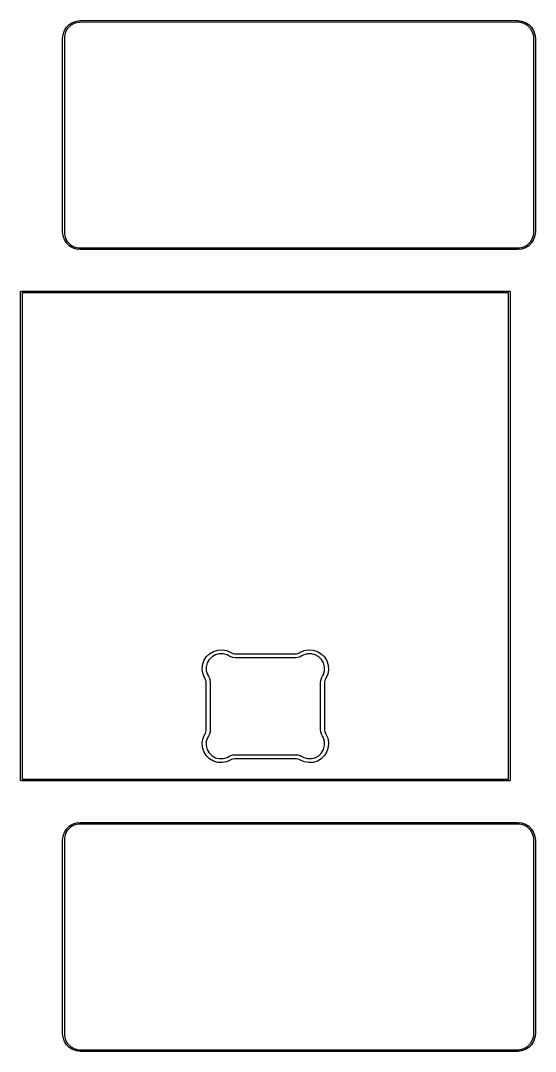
# Model space of a CAD drawing. Header units: millimetres. Extents: x 53 to 494, y -224 to -59.
# Drawn here: x 324.31 to 339.61, y -179.19 to -148.58 of the extents above; entities that cross this region are included whole.
import ezdxf

# ---------------------------------------------------------------- set-up
doc = ezdxf.new("R2010")
doc.units = ezdxf.units.MM
for name, color, linetype, true_color in [('Edge.Cuts', 254, 'CONTINUOUS', 0xd0d2cd), ('F.Courtyard', 6, 'CONTINUOUS', 0xff26e2), ('User.Eco2', 31, 'CONTINUOUS', 0xd8c852)]:
    doc.layers.add(name, color=color, linetype=linetype, true_color=true_color)

msp = doc.modelspace()

# ---------------------------------------------------------------- linework, layer by layer
at = {"layer": 'Edge.Cuts', "linetype": 'CONTINUOUS'}
for p, q in [((325.67634, -148.777629), (325.759469, -148.6945)), ((325.795144, -148.724867), (325.706707, -148.813304)), ((325.759469, -148.6945), (325.859012, -148.631953)), ((325.903458, -148.662332), (325.795144, -148.724867)), ((325.859012, -148.631953), (325.969978, -148.593124)), ((326.024266, -148.629961), (325.903458, -148.662332)), ((325.969978, -148.593124), (326.086796, -148.579961)), ((326.086801, -148.629961), (326.024266, -148.629961)), ((326.086796, -148.579961), (326.086799, -148.579961)), ((326.086799, -148.579961), (339.086799, -148.57875)), ((326.086803, -148.629961), (326.086801, -148.62996)), ((326.086801, -148.62996), (326.086801, -148.629961)), ((339.086801, -148.62875), (326.086803, -148.629961)), ((339.086799, -148.57875), (339.086801, -148.57875)), ((339.086801, -148.57875), (339.086803, -148.57875)), ((339.149333, -148.628754), (339.086801, -148.62875)), ((339.086803, -148.57875), (339.203623, -148.59192)), ((339.270138, -148.66113), (339.149333, -148.628754)), ((339.203623, -148.59192), (339.314584, -148.630752)), ((339.378448, -148.723667), (339.270138, -148.66113)), ((339.314584, -148.630752), (339.414124, -148.6933)), ((339.466884, -148.812103), (339.378448, -148.723667)), ((339.414124, -148.6933), (339.497251, -148.776427)), ((339.497251, -148.776427), (339.559799, -148.875967)), ((325.561801, -149.104961), (325.574964, -148.988138)), ((325.574964, -148.988138), (325.613793, -148.877172)), ((325.644172, -148.921618), (325.611801, -149.042426)), ((325.611801, -149.042426), (325.611801, -149.104961)), ((325.613793, -148.877172), (325.67634, -148.777629)), ((325.706707, -148.813304), (325.644172, -148.921618)), ((339.529421, -148.920413), (339.466884, -148.812103)), ((339.561797, -149.041218), (339.529421, -148.920413)), ((339.559799, -148.875967), (339.598631, -148.986928)), ((339.561801, -149.103748), (339.561797, -149.041218)), ((339.598631, -148.986928), (339.611801, -149.103748)), ((325.561801, -154.853749), (325.561801, -149.104961)), ((325.611801, -149.104961), (325.611801, -154.853749)), ((339.561801, -149.10375), (339.561801, -149.103748)), ((339.561801, -154.853749), (339.561801, -149.10375)), ((339.611801, -149.103748), (339.611801, -149.10375)), ((339.611801, -149.10375), (339.611801, -154.853749)), ((325.561801, -154.85375), (325.561801, -154.853749)), ((325.574964, -154.970573), (325.561801, -154.85375)), ((325.611801, -154.853749), (325.611801, -154.85375)), ((325.611801, -154.85375), (325.611801, -154.916285)), ((339.561801, -154.85375), (339.561801, -154.853749)), ((339.561801, -154.916285), (339.561801, -154.85375)), ((339.611801, -154.85375), (339.598638, -154.970574)), ((339.611801, -154.853749), (339.611801, -154.85375)), ((325.613793, -155.081539), (325.574964, -154.970573)), ((325.611801, -154.916285), (325.644172, -155.037093)), ((325.67634, -155.181082), (325.613793, -155.081539)), ((325.644172, -155.037093), (325.706707, -155.145407)), ((325.759469, -155.264211), (325.67634, -155.181082)), ((325.706707, -155.145407), (325.795144, -155.233844)), ((339.378458, -155.233845), (339.466896, -155.145407)), ((339.497263, -155.181082), (339.414133, -155.264212)), ((339.466896, -155.145407), (339.529431, -155.037093)), ((339.55981, -155.081539), (339.497263, -155.181082)), ((339.529431, -155.037093), (339.561801, -154.916285)), ((339.598638, -154.970574), (339.55981, -155.081539)), ((325.859012, -155.326758), (325.759469, -155.264211)), ((325.795144, -155.233844), (325.903458, -155.296379)), ((325.969978, -155.365587), (325.859012, -155.326758)), ((325.903458, -155.296379), (326.024266, -155.32875)), ((326.086801, -155.37875), (325.969978, -155.365587)), ((326.024266, -155.32875), (326.086801, -155.32875)), ((326.086801, -155.32875), (339.086801, -155.32875)), ((339.086801, -155.37875), (326.086801, -155.37875)), ((339.086801, -155.32875), (339.149336, -155.32875)), ((339.203625, -155.365587), (339.086801, -155.37875)), ((339.149336, -155.32875), (339.270144, -155.29638)), ((339.31459, -155.326759), (339.203625, -155.365587)), ((339.270144, -155.29638), (339.378458, -155.233845)), ((339.414133, -155.264212), (339.31459, -155.326759)), ((324.3118, -156.635), (324.313703, -156.625433)), ((324.3118, -171.135), (324.3118, -156.635)), ((324.313703, -156.625433), (324.327233, -156.611903)), ((324.327233, -156.611903), (324.3368, -156.61)), ((324.3368, -156.61), (338.8368, -156.61)), ((324.3618, -156.66), (324.3618, -171.11)), ((338.8118, -156.66), (324.3618, -156.66)), ((338.8118, -171.11), (338.8118, -156.66)), ((338.8368, -156.61), (338.846367, -156.611903)), ((338.846367, -156.611903), (338.859897, -156.625433)), ((338.859897, -156.625433), (338.8618, -156.635)), ((338.8618, -156.635), (338.8618, -171.135)), ((329.828683, -167.47765), (329.92445, -167.381883)), ((329.92445, -167.381883), (330.040408, -167.311908)), ((330.102817, -167.411592), (330.000335, -167.470093)), ((330.040408, -167.311908), (330.169774, -167.271817)), ((330.217093, -167.382166), (330.102817, -167.411592)), ((330.169774, -167.271817), (330.304981, -167.263957)), ((330.335084, -167.383896), (330.217093, -167.382166)), ((330.304981, -167.263957), (330.43812, -167.288786)), ((330.448449, -167.41666), (330.335084, -167.383896)), ((330.43812, -167.288786), (330.561403, -167.344851)), ((330.498884, -167.447279), (330.448449, -167.41666)), ((330.498885, -167.447279), (330.498884, -167.447279)), ((330.498886, -167.44728), (330.498885, -167.447279)), ((330.557827, -167.476239), (330.498886, -167.44728)), ((330.561403, -167.344851), (330.561404, -167.344852)), ((330.561404, -167.344852), (330.580158, -167.356326)), ((330.580158, -167.356326), (330.621225, -167.372035)), ((330.621225, -167.372035), (330.664463, -167.380023)), ((330.664463, -167.380023), (330.686446, -167.38)), ((330.686446, -167.38), (330.686447, -167.38)), ((330.686447, -167.38), (331.5868, -167.38)), ((331.5868, -167.38), (332.487153, -167.38)), ((332.487153, -167.38), (332.487154, -167.38)), ((332.487154, -167.38), (332.509138, -167.380023)), ((332.509138, -167.380023), (332.552375, -167.372036)), ((332.552375, -167.372036), (332.593442, -167.356327)), ((332.593442, -167.356327), (332.612194, -167.344853)), ((332.612194, -167.344853), (332.612196, -167.344852)), ((332.612196, -167.344852), (332.73548, -167.288787)), ((332.674716, -167.447279), (332.615774, -167.47624)), ((332.674717, -167.447277), (332.674716, -167.447279)), ((332.725151, -167.416661), (332.674717, -167.447277)), ((332.838515, -167.383898), (332.725151, -167.416661)), ((332.73548, -167.288787), (332.868619, -167.263959)), ((332.956506, -167.382168), (332.838515, -167.383898)), ((332.868619, -167.263959), (333.003826, -167.27182)), ((333.070782, -167.411594), (332.956506, -167.382168)), ((333.003826, -167.27182), (333.133191, -167.31191)), ((333.173263, -167.470096), (333.070782, -167.411594)), ((333.133191, -167.31191), (333.249148, -167.381885)), ((333.249148, -167.381885), (333.344915, -167.477652)), ((329.710757, -167.858181), (329.718617, -167.722974)), ((329.718617, -167.722974), (329.758708, -167.593608)), ((329.758708, -167.593608), (329.828683, -167.47765)), ((329.858392, -167.656017), (329.828966, -167.770293)), ((329.916893, -167.553535), (329.858392, -167.656017)), ((330.000335, -167.470093), (329.916893, -167.553535)), ((330.621048, -167.494009), (330.557827, -167.476239)), ((330.686446, -167.5), (330.621048, -167.494009)), ((330.686447, -167.5), (330.686446, -167.499999)), ((330.686446, -167.499999), (330.686446, -167.5)), ((331.5868, -167.5), (330.686447, -167.5)), ((332.487152, -167.5), (331.5868, -167.5)), ((332.487153, -167.5), (332.487152, -167.5)), ((332.552551, -167.49401), (332.487153, -167.499999)), ((332.487153, -167.499999), (332.487153, -167.5)), ((332.615774, -167.47624), (332.552551, -167.49401)), ((333.256704, -167.553537), (333.173263, -167.470096)), ((333.315206, -167.656018), (333.256704, -167.553537)), ((333.344632, -167.770294), (333.315206, -167.656018)), ((333.344915, -167.477652), (333.41489, -167.593609)), ((333.41489, -167.593609), (333.45498, -167.722974)), ((333.45498, -167.722974), (333.462841, -167.858181)), ((329.735586, -167.99132), (329.710757, -167.858181)), ((329.791653, -168.114606), (329.735586, -167.99132)), ((329.828966, -167.770293), (329.830696, -167.888284)), ((329.830696, -167.888284), (329.86346, -168.001649)), ((329.86346, -168.001649), (329.894079, -168.052084)), ((329.894079, -168.052084), (329.894079, -168.052085)), ((329.894079, -168.052085), (329.92304, -168.111026)), ((333.25056, -168.111026), (333.279521, -168.052084)), ((333.279521, -168.052084), (333.279522, -168.052082)), ((333.279522, -168.052082), (333.310139, -168.001649)), ((333.310139, -168.001649), (333.342902, -167.888285)), ((333.342902, -167.888285), (333.344632, -167.770294)), ((333.438013, -167.99132), (333.381947, -168.114603)), ((333.462841, -167.858181), (333.438013, -167.99132)), ((329.791654, -168.114607), (329.791653, -168.114606)), ((329.803128, -168.133359), (329.791654, -168.114607)), ((329.818837, -168.174425), (329.803128, -168.133359)), ((329.826824, -168.217661), (329.818837, -168.174425)), ((329.826799, -168.94), (329.8268, -168.239647)), ((329.8268, -168.239645), (329.826824, -168.217661)), ((329.8268, -168.239647), (329.8268, -168.239645)), ((329.92304, -168.111026), (329.940811, -168.174249)), ((329.940811, -168.174249), (329.946799, -168.239645)), ((329.946799, -168.239645), (329.9468, -168.239647)), ((329.9468, -168.239647), (329.946799, -168.94)), ((333.2268, -168.239645), (333.23279, -168.174249)), ((333.2268, -168.239647), (333.2268, -168.239645)), ((333.226801, -168.94), (333.2268, -168.239647)), ((333.23279, -168.174249), (333.25056, -168.111026)), ((333.354764, -168.174425), (333.346777, -168.217662)), ((333.346777, -168.217662), (333.3468, -168.239645)), ((333.3468, -168.239645), (333.3468, -168.239647)), ((333.3468, -168.239647), (333.346801, -168.94)), ((333.370473, -168.133358), (333.354764, -168.174425)), ((333.381947, -168.114606), (333.370473, -168.133358)), ((333.381947, -168.114603), (333.381947, -168.114606)), ((329.8268, -169.640353), (329.826799, -168.94)), ((329.946799, -168.94), (329.9468, -169.640353)), ((333.2268, -169.640351), (333.226801, -168.94)), ((333.346801, -168.94), (333.3468, -169.640353)), ((329.710759, -170.021819), (329.735587, -169.88868)), ((329.735587, -169.88868), (329.791653, -169.765395)), ((329.791653, -169.765395), (329.791659, -169.765389)), ((329.791659, -169.765389), (329.791662, -169.765379)), ((329.791662, -169.765379), (329.803137, -169.746634)), ((329.803137, -169.746634), (329.818847, -169.705578)), ((329.818847, -169.705578), (329.826828, -169.66235)), ((329.826802, -169.640364), (329.8268, -169.640353)), ((329.8268, -169.640371), (329.826802, -169.640364)), ((329.826828, -169.66235), (329.8268, -169.640371)), ((329.863461, -169.878351), (329.830698, -169.991715)), ((329.894068, -169.827932), (329.863461, -169.878351)), ((329.89407, -169.827931), (329.894068, -169.827932)), ((329.894073, -169.827924), (329.89407, -169.827931)), ((329.894079, -169.827915), (329.894073, -169.827924)), ((329.89408, -169.82791), (329.894079, -169.827915)), ((329.923047, -169.768983), (329.89408, -169.82791)), ((329.940822, -169.705748), (329.923047, -169.768983)), ((329.946796, -169.640368), (329.940822, -169.705748)), ((329.9468, -169.640353), (329.946796, -169.640368)), ((333.2268, -169.640352), (333.2268, -169.640351)), ((333.23279, -169.705751), (333.2268, -169.640352)), ((333.25056, -169.768974), (333.23279, -169.705751)), ((333.279521, -169.827916), (333.25056, -169.768974)), ((333.279522, -169.827917), (333.279521, -169.827916)), ((333.31014, -169.878351), (333.279522, -169.827917)), ((333.342903, -169.991715), (333.31014, -169.878351)), ((333.3468, -169.640354), (333.346777, -169.662338)), ((333.346777, -169.662338), (333.354764, -169.705575)), ((333.3468, -169.640353), (333.3468, -169.640354)), ((333.354764, -169.705575), (333.370473, -169.746642)), ((333.370473, -169.746642), (333.381947, -169.765394)), ((333.381947, -169.765394), (333.381947, -169.765395)), ((333.381947, -169.765395), (333.438013, -169.88868)), ((333.438013, -169.88868), (333.462842, -170.021819)), ((329.71862, -170.157026), (329.710759, -170.021819)), ((329.75871, -170.286391), (329.71862, -170.157026)), ((329.830698, -169.991715), (329.828968, -170.109706)), ((329.828968, -170.109706), (329.858394, -170.223982)), ((333.315207, -170.223982), (333.344633, -170.109706)), ((333.344633, -170.109706), (333.342903, -169.991715)), ((333.454981, -170.157026), (333.414891, -170.286391)), ((333.462842, -170.021819), (333.454981, -170.157026)), ((329.828685, -170.402348), (329.75871, -170.286391)), ((329.924452, -170.498115), (329.828685, -170.402348)), ((329.858394, -170.223982), (329.916896, -170.326463)), ((329.916896, -170.326463), (330.000337, -170.409904)), ((330.040409, -170.56809), (329.924452, -170.498115)), ((330.000337, -170.409904), (330.102818, -170.468406)), ((330.102818, -170.468406), (330.217094, -170.497832)), ((330.217094, -170.497832), (330.335085, -170.496102)), ((330.335085, -170.496102), (330.448449, -170.463339)), ((330.448449, -170.463339), (330.498885, -170.432721)), ((330.498885, -170.43272), (330.557826, -170.40376)), ((330.498885, -170.432721), (330.498885, -170.43272)), ((330.557826, -170.40376), (330.621049, -170.385989)), ((330.621225, -170.507963), (330.580159, -170.523672)), ((330.621049, -170.385989), (330.686445, -170.38)), ((330.664461, -170.499976), (330.621225, -170.507963)), ((330.686445, -170.5), (330.664461, -170.499976)), ((330.686445, -170.38), (330.686447, -170.38)), ((330.686447, -170.5), (330.686445, -170.499999)), ((330.686445, -170.499999), (330.686445, -170.5)), ((330.686447, -170.38), (331.5868, -170.38)), ((331.5868, -170.5), (330.686447, -170.5)), ((331.5868, -170.38), (332.487153, -170.38)), ((332.487153, -170.5), (331.5868, -170.5)), ((332.487153, -170.38), (332.552551, -170.38599)), ((332.487154, -170.5), (332.487153, -170.499999)), ((332.487153, -170.499999), (332.487153, -170.5)), ((332.509138, -170.499977), (332.487154, -170.5)), ((332.552375, -170.507964), (332.509138, -170.499977)), ((332.593442, -170.523673), (332.552375, -170.507964)), ((332.552551, -170.38599), (332.615774, -170.40376)), ((332.615774, -170.40376), (332.674716, -170.432721)), ((332.674716, -170.432721), (332.674717, -170.432722)), ((332.674717, -170.432722), (332.725151, -170.46334)), ((332.725151, -170.46334), (332.838515, -170.496103)), ((332.838515, -170.496103), (332.956506, -170.497833)), ((332.956506, -170.497833), (333.070782, -170.468407)), ((333.070782, -170.468407), (333.173264, -170.409905)), ((333.249149, -170.498116), (333.133191, -170.568091)), ((333.173264, -170.409905), (333.256705, -170.326464)), ((333.344916, -170.402349), (333.249149, -170.498116)), ((333.256705, -170.326464), (333.315207, -170.223982)), ((333.414891, -170.286391), (333.344916, -170.402349)), ((330.169774, -170.60818), (330.040409, -170.56809)), ((330.304981, -170.616041), (330.169774, -170.60818)), ((330.43812, -170.591213), (330.304981, -170.616041)), ((330.561405, -170.535147), (330.43812, -170.591213)), ((330.561407, -170.535146), (330.561405, -170.535146)), ((330.561405, -170.535146), (330.561405, -170.535147)), ((330.580159, -170.523672), (330.561407, -170.535146)), ((332.612194, -170.535147), (332.593442, -170.523673)), ((332.612196, -170.535147), (332.612194, -170.535147)), ((332.73548, -170.591213), (332.612196, -170.535147)), ((332.868619, -170.616042), (332.73548, -170.591213)), ((333.003826, -170.608181), (332.868619, -170.616042)), ((333.133191, -170.568091), (333.003826, -170.608181)), ((324.3618, -171.11), (338.8118, -171.11)), ((324.313703, -171.144567), (324.3118, -171.135)), ((324.327233, -171.158097), (324.313703, -171.144567)), ((324.3368, -171.16), (324.327233, -171.158097)), ((338.8368, -171.16), (324.3368, -171.16)), ((338.846367, -171.158097), (338.8368, -171.16)), ((338.859897, -171.144567), (338.846367, -171.158097)), ((338.8618, -171.135), (338.859897, -171.144567)), ((325.613793, -172.688461), (325.67634, -172.588918)), ((325.706707, -172.624593), (325.644172, -172.732907)), ((325.67634, -172.588918), (325.759469, -172.505789)), ((325.795144, -172.536156), (325.706707, -172.624593)), ((325.759469, -172.505789), (325.859012, -172.443242)), ((325.903458, -172.473621), (325.795144, -172.536156)), ((325.859012, -172.443242), (325.969978, -172.404413)), ((326.024266, -172.44125), (325.903458, -172.473621)), ((325.969978, -172.404413), (326.086801, -172.39125)), ((326.086801, -172.44125), (326.024266, -172.44125)), ((326.086801, -172.39125), (339.086801, -172.39125)), ((339.086799, -172.44125), (326.086801, -172.44125)), ((339.149333, -172.441254), (339.086799, -172.44125)), ((339.086801, -172.39125), (339.086802, -172.39125)), ((339.086802, -172.39125), (339.086803, -172.39125)), ((339.086803, -172.39125), (339.203623, -172.40442)), ((339.270138, -172.47363), (339.149333, -172.441254)), ((339.203623, -172.40442), (339.314584, -172.443252)), ((339.378448, -172.536167), (339.270138, -172.47363)), ((339.314584, -172.443252), (339.414124, -172.5058)), ((339.466884, -172.624603), (339.378448, -172.536167)), ((339.414124, -172.5058), (339.497251, -172.588927)), ((339.529421, -172.732913), (339.466884, -172.624603)), ((339.497251, -172.588927), (339.559799, -172.688467)), ((325.561801, -172.916248), (325.574964, -172.799427)), ((325.561801, -172.91625), (325.561801, -172.916248)), ((325.561801, -178.66625), (325.561801, -172.91625)), ((325.574964, -172.799427), (325.613793, -172.688461)), ((325.644172, -172.732907), (325.611801, -172.853715)), ((325.611801, -172.853715), (325.611801, -172.916248)), ((325.611801, -172.916248), (325.611801, -172.91625)), ((325.611801, -172.91625), (325.611801, -178.66625)), ((339.561797, -172.853718), (339.529421, -172.732913)), ((339.559799, -172.688467), (339.598631, -172.799428)), ((339.561801, -172.916248), (339.561797, -172.853718)), ((339.561801, -172.91625), (339.561801, -172.916248)), ((339.561801, -178.66625), (339.561801, -172.91625)), ((339.598631, -172.799428), (339.611801, -172.916248)), ((339.611801, -172.916248), (339.611801, -172.91625)), ((339.611801, -172.91625), (339.611801, -178.66625)), ((325.574964, -178.783073), (325.561801, -178.66625)), ((325.611801, -178.66625), (325.611801, -178.728785)), ((325.611801, -178.728785), (325.644172, -178.849593)), ((339.529431, -178.849593), (339.561801, -178.728785)), ((339.561801, -178.728785), (339.561801, -178.66625)), ((339.611801, -178.66625), (339.598638, -178.783074)), ((325.613793, -178.894039), (325.574964, -178.783073)), ((325.67634, -178.993582), (325.613793, -178.894039)), ((325.644172, -178.849593), (325.706707, -178.957907)), ((325.759469, -179.076711), (325.67634, -178.993582)), ((325.706707, -178.957907), (325.795144, -179.046344)), ((325.859012, -179.139258), (325.759469, -179.076711)), ((325.795144, -179.046344), (325.903458, -179.108879)), ((339.270144, -179.10888), (339.378458, -179.046345)), ((339.414133, -179.076712), (339.31459, -179.139259)), ((339.378458, -179.046345), (339.466896, -178.957907)), ((339.497263, -178.993582), (339.414133, -179.076712)), ((339.466896, -178.957907), (339.529431, -178.849593)), ((339.55981, -178.894039), (339.497263, -178.993582)), ((339.598638, -178.783074), (339.55981, -178.894039)), ((325.969978, -179.178087), (325.859012, -179.139258)), ((325.903458, -179.108879), (326.024266, -179.14125)), ((326.086801, -179.19125), (325.969978, -179.178087)), ((326.024266, -179.14125), (326.086801, -179.14125)), ((326.086801, -179.14125), (339.086801, -179.14125)), ((339.086801, -179.19125), (326.086801, -179.19125)), ((339.086801, -179.14125), (339.149336, -179.14125)), ((339.203625, -179.178087), (339.086801, -179.19125)), ((339.149336, -179.14125), (339.270144, -179.10888)), ((339.31459, -179.139259), (339.203625, -179.178087))]:
    msp.add_line(p, q, dxfattribs=at)
at = {"layer": 'F.Courtyard', "linetype": 'CONTINUOUS'}
for p, q in [((325.67634, -148.777629), (325.759469, -148.6945)), ((325.795144, -148.724867), (325.706707, -148.813304)), ((325.759469, -148.6945), (325.859012, -148.631953)), ((325.903458, -148.662332), (325.795144, -148.724867)), ((325.859012, -148.631953), (325.969978, -148.593124)), ((326.024266, -148.629961), (325.903458, -148.662332)), ((325.969978, -148.593124), (326.086796, -148.579961)), ((326.086801, -148.629961), (326.024266, -148.629961)), ((326.086796, -148.579961), (326.086799, -148.579961)), ((326.086799, -148.579961), (339.086799, -148.57875)), ((326.086803, -148.629961), (326.086801, -148.62996)), ((326.086801, -148.62996), (326.086801, -148.629961)), ((339.086801, -148.62875), (326.086803, -148.629961)), ((339.086799, -148.57875), (339.086801, -148.57875)), ((339.086801, -148.57875), (339.086803, -148.57875)), ((339.149333, -148.628754), (339.086801, -148.62875)), ((339.086803, -148.57875), (339.203623, -148.59192)), ((339.270138, -148.66113), (339.149333, -148.628754)), ((339.203623, -148.59192), (339.314584, -148.630752)), ((339.378448, -148.723667), (339.270138, -148.66113)), ((339.314584, -148.630752), (339.414124, -148.6933)), ((339.466884, -148.812103), (339.378448, -148.723667)), ((339.414124, -148.6933), (339.497251, -148.776427)), ((339.497251, -148.776427), (339.559799, -148.875967)), ((325.561801, -149.104961), (325.574964, -148.988138)), ((325.574964, -148.988138), (325.613793, -148.877172)), ((325.644172, -148.921618), (325.611801, -149.042426)), ((325.611801, -149.042426), (325.611801, -149.104961)), ((325.613793, -148.877172), (325.67634, -148.777629)), ((325.706707, -148.813304), (325.644172, -148.921618)), ((339.529421, -148.920413), (339.466884, -148.812103)), ((339.561797, -149.041218), (339.529421, -148.920413)), ((339.559799, -148.875967), (339.598631, -148.986928)), ((339.561801, -149.103748), (339.561797, -149.041218)), ((339.598631, -148.986928), (339.611801, -149.103748)), ((325.561801, -154.853749), (325.561801, -149.104961)), ((325.611801, -149.104961), (325.611801, -154.853749)), ((339.561801, -149.10375), (339.561801, -149.103748)), ((339.561801, -154.853749), (339.561801, -149.10375)), ((339.611801, -149.103748), (339.611801, -149.10375)), ((339.611801, -149.10375), (339.611801, -154.853749)), ((325.561801, -154.85375), (325.561801, -154.853749)), ((325.574964, -154.970573), (325.561801, -154.85375)), ((325.611801, -154.853749), (325.611801, -154.85375)), ((325.611801, -154.85375), (325.611801, -154.916285)), ((339.561801, -154.85375), (339.561801, -154.853749)), ((339.561801, -154.916285), (339.561801, -154.85375)), ((339.611801, -154.85375), (339.598638, -154.970574)), ((339.611801, -154.853749), (339.611801, -154.85375)), ((325.613793, -155.081539), (325.574964, -154.970573)), ((325.611801, -154.916285), (325.644172, -155.037093)), ((325.67634, -155.181082), (325.613793, -155.081539)), ((325.644172, -155.037093), (325.706707, -155.145407)), ((325.759469, -155.264211), (325.67634, -155.181082)), ((325.706707, -155.145407), (325.795144, -155.233844)), ((339.378458, -155.233845), (339.466896, -155.145407)), ((339.497263, -155.181082), (339.414133, -155.264212)), ((339.466896, -155.145407), (339.529431, -155.037093)), ((339.55981, -155.081539), (339.497263, -155.181082)), ((339.529431, -155.037093), (339.561801, -154.916285)), ((339.598638, -154.970574), (339.55981, -155.081539)), ((325.859012, -155.326758), (325.759469, -155.264211)), ((325.795144, -155.233844), (325.903458, -155.296379)), ((325.969978, -155.365587), (325.859012, -155.326758)), ((325.903458, -155.296379), (326.024266, -155.32875)), ((326.086801, -155.37875), (325.969978, -155.365587)), ((326.024266, -155.32875), (326.086801, -155.32875)), ((326.086801, -155.32875), (339.086801, -155.32875)), ((339.086801, -155.37875), (326.086801, -155.37875)), ((339.086801, -155.32875), (339.149336, -155.32875)), ((339.203625, -155.365587), (339.086801, -155.37875)), ((339.149336, -155.32875), (339.270144, -155.29638)), ((339.31459, -155.326759), (339.203625, -155.365587)), ((339.270144, -155.29638), (339.378458, -155.233845)), ((339.414133, -155.264212), (339.31459, -155.326759)), ((324.3118, -156.635), (324.313703, -156.625433)), ((324.3118, -171.135), (324.3118, -156.635)), ((324.313703, -156.625433), (324.327233, -156.611903)), ((324.327233, -156.611903), (324.3368, -156.61)), ((324.3368, -156.61), (338.8368, -156.61)), ((324.3618, -156.66), (324.3618, -171.11)), ((338.8118, -156.66), (324.3618, -156.66)), ((338.8118, -171.11), (338.8118, -156.66)), ((338.8368, -156.61), (338.846367, -156.611903)), ((338.846367, -156.611903), (338.859897, -156.625433)), ((338.859897, -156.625433), (338.8618, -156.635)), ((338.8618, -156.635), (338.8618, -171.135)), ((329.828683, -167.47765), (329.92445, -167.381883)), ((329.92445, -167.381883), (330.040408, -167.311908)), ((330.102817, -167.411592), (330.000335, -167.470093)), ((330.040408, -167.311908), (330.169774, -167.271817)), ((330.217093, -167.382166), (330.102817, -167.411592)), ((330.169774, -167.271817), (330.304981, -167.263957)), ((330.335084, -167.383896), (330.217093, -167.382166)), ((330.304981, -167.263957), (330.43812, -167.288786)), ((330.448449, -167.41666), (330.335084, -167.383896)), ((330.43812, -167.288786), (330.561403, -167.344851)), ((330.498884, -167.447279), (330.448449, -167.41666)), ((330.498885, -167.447279), (330.498884, -167.447279)), ((330.498886, -167.44728), (330.498885, -167.447279)), ((330.557827, -167.476239), (330.498886, -167.44728)), ((330.561403, -167.344851), (330.561404, -167.344852)), ((330.561404, -167.344852), (330.580158, -167.356326)), ((330.580158, -167.356326), (330.621225, -167.372035)), ((330.621225, -167.372035), (330.664463, -167.380023)), ((330.664463, -167.380023), (330.686446, -167.38)), ((330.686446, -167.38), (330.686447, -167.38)), ((330.686447, -167.38), (331.5868, -167.38)), ((331.5868, -167.38), (332.487153, -167.38)), ((332.487153, -167.38), (332.487154, -167.38)), ((332.487154, -167.38), (332.509138, -167.380023)), ((332.509138, -167.380023), (332.552375, -167.372036)), ((332.552375, -167.372036), (332.593442, -167.356327)), ((332.593442, -167.356327), (332.612194, -167.344853)), ((332.612194, -167.344853), (332.612196, -167.344852)), ((332.612196, -167.344852), (332.73548, -167.288787)), ((332.674716, -167.447279), (332.615774, -167.47624)), ((332.674717, -167.447277), (332.674716, -167.447279)), ((332.725151, -167.416661), (332.674717, -167.447277)), ((332.838515, -167.383898), (332.725151, -167.416661)), ((332.73548, -167.288787), (332.868619, -167.263959)), ((332.956506, -167.382168), (332.838515, -167.383898)), ((332.868619, -167.263959), (333.003826, -167.27182)), ((333.070782, -167.411594), (332.956506, -167.382168)), ((333.003826, -167.27182), (333.133191, -167.31191)), ((333.173263, -167.470096), (333.070782, -167.411594)), ((333.133191, -167.31191), (333.249148, -167.381885)), ((333.249148, -167.381885), (333.344915, -167.477652)), ((329.710757, -167.858181), (329.718617, -167.722974)), ((329.718617, -167.722974), (329.758708, -167.593608)), ((329.758708, -167.593608), (329.828683, -167.47765)), ((329.858392, -167.656017), (329.828966, -167.770293)), ((329.916893, -167.553535), (329.858392, -167.656017)), ((330.000335, -167.470093), (329.916893, -167.553535)), ((330.621048, -167.494009), (330.557827, -167.476239)), ((330.686446, -167.5), (330.621048, -167.494009)), ((330.686447, -167.5), (330.686446, -167.499999)), ((330.686446, -167.499999), (330.686446, -167.5)), ((331.5868, -167.5), (330.686447, -167.5)), ((332.487152, -167.5), (331.5868, -167.5)), ((332.487153, -167.5), (332.487152, -167.5)), ((332.552551, -167.49401), (332.487153, -167.499999)), ((332.487153, -167.499999), (332.487153, -167.5)), ((332.615774, -167.47624), (332.552551, -167.49401)), ((333.256704, -167.553537), (333.173263, -167.470096)), ((333.315206, -167.656018), (333.256704, -167.553537)), ((333.344632, -167.770294), (333.315206, -167.656018)), ((333.344915, -167.477652), (333.41489, -167.593609)), ((333.41489, -167.593609), (333.45498, -167.722974)), ((333.45498, -167.722974), (333.462841, -167.858181)), ((329.735586, -167.99132), (329.710757, -167.858181)), ((329.791653, -168.114606), (329.735586, -167.99132)), ((329.828966, -167.770293), (329.830696, -167.888284)), ((329.830696, -167.888284), (329.86346, -168.001649)), ((329.86346, -168.001649), (329.894079, -168.052084)), ((329.894079, -168.052084), (329.894079, -168.052085)), ((329.894079, -168.052085), (329.92304, -168.111026)), ((333.25056, -168.111026), (333.279521, -168.052084)), ((333.279521, -168.052084), (333.279522, -168.052082)), ((333.279522, -168.052082), (333.310139, -168.001649)), ((333.310139, -168.001649), (333.342902, -167.888285)), ((333.342902, -167.888285), (333.344632, -167.770294)), ((333.438013, -167.99132), (333.381947, -168.114603)), ((333.462841, -167.858181), (333.438013, -167.99132)), ((329.791654, -168.114607), (329.791653, -168.114606)), ((329.803128, -168.133359), (329.791654, -168.114607)), ((329.818837, -168.174425), (329.803128, -168.133359)), ((329.826824, -168.217661), (329.818837, -168.174425)), ((329.826799, -168.94), (329.8268, -168.239647)), ((329.8268, -168.239645), (329.826824, -168.217661)), ((329.8268, -168.239647), (329.8268, -168.239645)), ((329.92304, -168.111026), (329.940811, -168.174249)), ((329.940811, -168.174249), (329.946799, -168.239645)), ((329.946799, -168.239645), (329.9468, -168.239647)), ((329.9468, -168.239647), (329.946799, -168.94)), ((333.2268, -168.239645), (333.23279, -168.174249)), ((333.2268, -168.239647), (333.2268, -168.239645)), ((333.226801, -168.94), (333.2268, -168.239647)), ((333.23279, -168.174249), (333.25056, -168.111026)), ((333.354764, -168.174425), (333.346777, -168.217662)), ((333.346777, -168.217662), (333.3468, -168.239645)), ((333.3468, -168.239645), (333.3468, -168.239647)), ((333.3468, -168.239647), (333.346801, -168.94)), ((333.370473, -168.133358), (333.354764, -168.174425)), ((333.381947, -168.114606), (333.370473, -168.133358)), ((333.381947, -168.114603), (333.381947, -168.114606)), ((329.8268, -169.640353), (329.826799, -168.94)), ((329.946799, -168.94), (329.9468, -169.640353)), ((333.2268, -169.640351), (333.226801, -168.94)), ((333.346801, -168.94), (333.3468, -169.640353)), ((329.710759, -170.021819), (329.735587, -169.88868)), ((329.735587, -169.88868), (329.791653, -169.765395)), ((329.791653, -169.765395), (329.791659, -169.765389)), ((329.791659, -169.765389), (329.791662, -169.765379)), ((329.791662, -169.765379), (329.803137, -169.746634)), ((329.803137, -169.746634), (329.818847, -169.705578)), ((329.818847, -169.705578), (329.826828, -169.66235)), ((329.826802, -169.640364), (329.8268, -169.640353)), ((329.8268, -169.640371), (329.826802, -169.640364)), ((329.826828, -169.66235), (329.8268, -169.640371)), ((329.863461, -169.878351), (329.830698, -169.991715)), ((329.894068, -169.827932), (329.863461, -169.878351)), ((329.89407, -169.827931), (329.894068, -169.827932)), ((329.894073, -169.827924), (329.89407, -169.827931)), ((329.894079, -169.827915), (329.894073, -169.827924)), ((329.89408, -169.82791), (329.894079, -169.827915)), ((329.923047, -169.768983), (329.89408, -169.82791)), ((329.940822, -169.705748), (329.923047, -169.768983)), ((329.946796, -169.640368), (329.940822, -169.705748)), ((329.9468, -169.640353), (329.946796, -169.640368)), ((333.2268, -169.640352), (333.2268, -169.640351)), ((333.23279, -169.705751), (333.2268, -169.640352)), ((333.25056, -169.768974), (333.23279, -169.705751)), ((333.279521, -169.827916), (333.25056, -169.768974)), ((333.279522, -169.827917), (333.279521, -169.827916)), ((333.31014, -169.878351), (333.279522, -169.827917)), ((333.342903, -169.991715), (333.31014, -169.878351)), ((333.3468, -169.640354), (333.346777, -169.662338)), ((333.346777, -169.662338), (333.354764, -169.705575)), ((333.3468, -169.640353), (333.3468, -169.640354)), ((333.354764, -169.705575), (333.370473, -169.746642)), ((333.370473, -169.746642), (333.381947, -169.765394)), ((333.381947, -169.765394), (333.381947, -169.765395)), ((333.381947, -169.765395), (333.438013, -169.88868)), ((333.438013, -169.88868), (333.462842, -170.021819)), ((329.71862, -170.157026), (329.710759, -170.021819)), ((329.75871, -170.286391), (329.71862, -170.157026)), ((329.830698, -169.991715), (329.828968, -170.109706)), ((329.828968, -170.109706), (329.858394, -170.223982)), ((333.315207, -170.223982), (333.344633, -170.109706)), ((333.344633, -170.109706), (333.342903, -169.991715)), ((333.454981, -170.157026), (333.414891, -170.286391)), ((333.462842, -170.021819), (333.454981, -170.157026)), ((329.828685, -170.402348), (329.75871, -170.286391)), ((329.924452, -170.498115), (329.828685, -170.402348)), ((329.858394, -170.223982), (329.916896, -170.326463)), ((329.916896, -170.326463), (330.000337, -170.409904)), ((330.040409, -170.56809), (329.924452, -170.498115)), ((330.000337, -170.409904), (330.102818, -170.468406)), ((330.102818, -170.468406), (330.217094, -170.497832)), ((330.217094, -170.497832), (330.335085, -170.496102)), ((330.335085, -170.496102), (330.448449, -170.463339)), ((330.448449, -170.463339), (330.498885, -170.432721)), ((330.498885, -170.43272), (330.557826, -170.40376)), ((330.498885, -170.432721), (330.498885, -170.43272)), ((330.557826, -170.40376), (330.621049, -170.385989)), ((330.621225, -170.507963), (330.580159, -170.523672)), ((330.621049, -170.385989), (330.686445, -170.38)), ((330.664461, -170.499976), (330.621225, -170.507963)), ((330.686445, -170.5), (330.664461, -170.499976)), ((330.686445, -170.38), (330.686447, -170.38)), ((330.686447, -170.5), (330.686445, -170.499999)), ((330.686445, -170.499999), (330.686445, -170.5)), ((330.686447, -170.38), (331.5868, -170.38)), ((331.5868, -170.5), (330.686447, -170.5)), ((331.5868, -170.38), (332.487153, -170.38)), ((332.487153, -170.5), (331.5868, -170.5)), ((332.487153, -170.38), (332.552551, -170.38599)), ((332.487154, -170.5), (332.487153, -170.499999)), ((332.487153, -170.499999), (332.487153, -170.5)), ((332.509138, -170.499977), (332.487154, -170.5)), ((332.552375, -170.507964), (332.509138, -170.499977)), ((332.593442, -170.523673), (332.552375, -170.507964)), ((332.552551, -170.38599), (332.615774, -170.40376)), ((332.615774, -170.40376), (332.674716, -170.432721)), ((332.674716, -170.432721), (332.674717, -170.432722)), ((332.674717, -170.432722), (332.725151, -170.46334)), ((332.725151, -170.46334), (332.838515, -170.496103)), ((332.838515, -170.496103), (332.956506, -170.497833)), ((332.956506, -170.497833), (333.070782, -170.468407)), ((333.070782, -170.468407), (333.173264, -170.409905)), ((333.249149, -170.498116), (333.133191, -170.568091)), ((333.173264, -170.409905), (333.256705, -170.326464)), ((333.344916, -170.402349), (333.249149, -170.498116)), ((333.256705, -170.326464), (333.315207, -170.223982)), ((333.414891, -170.286391), (333.344916, -170.402349)), ((330.169774, -170.60818), (330.040409, -170.56809)), ((330.304981, -170.616041), (330.169774, -170.60818)), ((330.43812, -170.591213), (330.304981, -170.616041)), ((330.561405, -170.535147), (330.43812, -170.591213)), ((330.561407, -170.535146), (330.561405, -170.535146)), ((330.561405, -170.535146), (330.561405, -170.535147)), ((330.580159, -170.523672), (330.561407, -170.535146)), ((332.612194, -170.535147), (332.593442, -170.523673)), ((332.612196, -170.535147), (332.612194, -170.535147)), ((332.73548, -170.591213), (332.612196, -170.535147)), ((332.868619, -170.616042), (332.73548, -170.591213)), ((333.003826, -170.608181), (332.868619, -170.616042)), ((333.133191, -170.568091), (333.003826, -170.608181)), ((324.3618, -171.11), (338.8118, -171.11)), ((324.313703, -171.144567), (324.3118, -171.135)), ((324.327233, -171.158097), (324.313703, -171.144567)), ((324.3368, -171.16), (324.327233, -171.158097)), ((338.8368, -171.16), (324.3368, -171.16)), ((338.846367, -171.158097), (338.8368, -171.16)), ((338.859897, -171.144567), (338.846367, -171.158097)), ((338.8618, -171.135), (338.859897, -171.144567)), ((325.613793, -172.688461), (325.67634, -172.588918)), ((325.706707, -172.624593), (325.644172, -172.732907)), ((325.67634, -172.588918), (325.759469, -172.505789)), ((325.795144, -172.536156), (325.706707, -172.624593)), ((325.759469, -172.505789), (325.859012, -172.443242)), ((325.903458, -172.473621), (325.795144, -172.536156)), ((325.859012, -172.443242), (325.969978, -172.404413)), ((326.024266, -172.44125), (325.903458, -172.473621)), ((325.969978, -172.404413), (326.086801, -172.39125)), ((326.086801, -172.44125), (326.024266, -172.44125)), ((326.086801, -172.39125), (339.086801, -172.39125)), ((339.086799, -172.44125), (326.086801, -172.44125)), ((339.149333, -172.441254), (339.086799, -172.44125)), ((339.086801, -172.39125), (339.086802, -172.39125)), ((339.086802, -172.39125), (339.086803, -172.39125)), ((339.086803, -172.39125), (339.203623, -172.40442)), ((339.270138, -172.47363), (339.149333, -172.441254)), ((339.203623, -172.40442), (339.314584, -172.443252)), ((339.378448, -172.536167), (339.270138, -172.47363)), ((339.314584, -172.443252), (339.414124, -172.5058)), ((339.466884, -172.624603), (339.378448, -172.536167)), ((339.414124, -172.5058), (339.497251, -172.588927)), ((339.529421, -172.732913), (339.466884, -172.624603)), ((339.497251, -172.588927), (339.559799, -172.688467)), ((325.561801, -172.916248), (325.574964, -172.799427)), ((325.561801, -172.91625), (325.561801, -172.916248)), ((325.561801, -178.66625), (325.561801, -172.91625)), ((325.574964, -172.799427), (325.613793, -172.688461)), ((325.644172, -172.732907), (325.611801, -172.853715)), ((325.611801, -172.853715), (325.611801, -172.916248)), ((325.611801, -172.916248), (325.611801, -172.91625)), ((325.611801, -172.91625), (325.611801, -178.66625)), ((339.561797, -172.853718), (339.529421, -172.732913)), ((339.559799, -172.688467), (339.598631, -172.799428)), ((339.561801, -172.916248), (339.561797, -172.853718)), ((339.561801, -172.91625), (339.561801, -172.916248)), ((339.561801, -178.66625), (339.561801, -172.91625)), ((339.598631, -172.799428), (339.611801, -172.916248)), ((339.611801, -172.916248), (339.611801, -172.91625)), ((339.611801, -172.91625), (339.611801, -178.66625)), ((325.574964, -178.783073), (325.561801, -178.66625)), ((325.611801, -178.66625), (325.611801, -178.728785)), ((325.611801, -178.728785), (325.644172, -178.849593)), ((339.529431, -178.849593), (339.561801, -178.728785)), ((339.561801, -178.728785), (339.561801, -178.66625)), ((339.611801, -178.66625), (339.598638, -178.783074)), ((325.613793, -178.894039), (325.574964, -178.783073)), ((325.67634, -178.993582), (325.613793, -178.894039)), ((325.644172, -178.849593), (325.706707, -178.957907)), ((325.759469, -179.076711), (325.67634, -178.993582)), ((325.706707, -178.957907), (325.795144, -179.046344)), ((325.859012, -179.139258), (325.759469, -179.076711)), ((325.795144, -179.046344), (325.903458, -179.108879)), ((339.270144, -179.10888), (339.378458, -179.046345)), ((339.414133, -179.076712), (339.31459, -179.139259)), ((339.378458, -179.046345), (339.466896, -178.957907)), ((339.497263, -178.993582), (339.414133, -179.076712)), ((339.466896, -178.957907), (339.529431, -178.849593)), ((339.55981, -178.894039), (339.497263, -178.993582)), ((339.598638, -178.783074), (339.55981, -178.894039)), ((325.969978, -179.178087), (325.859012, -179.139258)), ((325.903458, -179.108879), (326.024266, -179.14125)), ((326.086801, -179.19125), (325.969978, -179.178087)), ((326.024266, -179.14125), (326.086801, -179.14125)), ((326.086801, -179.14125), (339.086801, -179.14125)), ((339.086801, -179.19125), (326.086801, -179.19125)), ((339.086801, -179.14125), (339.149336, -179.14125)), ((339.203625, -179.178087), (339.086801, -179.19125)), ((339.149336, -179.14125), (339.270144, -179.10888)), ((339.31459, -179.139259), (339.203625, -179.178087))]:
    msp.add_line(p, q, dxfattribs=at)
at = {"layer": 'User.Eco2', "linetype": 'CONTINUOUS'}
for p, q in [((325.67634, -148.777629), (325.759469, -148.6945)), ((325.795144, -148.724867), (325.706707, -148.813304)), ((325.759469, -148.6945), (325.859012, -148.631953)), ((325.903458, -148.662332), (325.795144, -148.724867)), ((325.859012, -148.631953), (325.969978, -148.593124)), ((326.024266, -148.629961), (325.903458, -148.662332)), ((325.969978, -148.593124), (326.086796, -148.579961)), ((326.086801, -148.629961), (326.024266, -148.629961)), ((326.086796, -148.579961), (326.086799, -148.579961)), ((326.086799, -148.579961), (339.086799, -148.57875)), ((326.086803, -148.629961), (326.086801, -148.62996)), ((326.086801, -148.62996), (326.086801, -148.629961)), ((339.086801, -148.62875), (326.086803, -148.629961)), ((339.086799, -148.57875), (339.086801, -148.57875)), ((339.086801, -148.57875), (339.086803, -148.57875)), ((339.149333, -148.628754), (339.086801, -148.62875)), ((339.086803, -148.57875), (339.203623, -148.59192)), ((339.270138, -148.66113), (339.149333, -148.628754)), ((339.203623, -148.59192), (339.314584, -148.630752)), ((339.378448, -148.723667), (339.270138, -148.66113)), ((339.314584, -148.630752), (339.414124, -148.6933)), ((339.466884, -148.812103), (339.378448, -148.723667)), ((339.414124, -148.6933), (339.497251, -148.776427)), ((339.497251, -148.776427), (339.559799, -148.875967)), ((325.561801, -149.104961), (325.574964, -148.988138)), ((325.574964, -148.988138), (325.613793, -148.877172)), ((325.644172, -148.921618), (325.611801, -149.042426)), ((325.611801, -149.042426), (325.611801, -149.104961)), ((325.613793, -148.877172), (325.67634, -148.777629)), ((325.706707, -148.813304), (325.644172, -148.921618)), ((339.529421, -148.920413), (339.466884, -148.812103)), ((339.561797, -149.041218), (339.529421, -148.920413)), ((339.559799, -148.875967), (339.598631, -148.986928)), ((339.561801, -149.103748), (339.561797, -149.041218)), ((339.598631, -148.986928), (339.611801, -149.103748)), ((325.561801, -154.853749), (325.561801, -149.104961)), ((325.611801, -149.104961), (325.611801, -154.853749)), ((339.561801, -149.10375), (339.561801, -149.103748)), ((339.561801, -154.853749), (339.561801, -149.10375)), ((339.611801, -149.103748), (339.611801, -149.10375)), ((339.611801, -149.10375), (339.611801, -154.853749)), ((325.561801, -154.85375), (325.561801, -154.853749)), ((325.574964, -154.970573), (325.561801, -154.85375)), ((325.611801, -154.853749), (325.611801, -154.85375)), ((325.611801, -154.85375), (325.611801, -154.916285)), ((339.561801, -154.85375), (339.561801, -154.853749)), ((339.561801, -154.916285), (339.561801, -154.85375)), ((339.611801, -154.85375), (339.598638, -154.970574)), ((339.611801, -154.853749), (339.611801, -154.85375)), ((325.613793, -155.081539), (325.574964, -154.970573)), ((325.611801, -154.916285), (325.644172, -155.037093)), ((325.67634, -155.181082), (325.613793, -155.081539)), ((325.644172, -155.037093), (325.706707, -155.145407)), ((325.759469, -155.264211), (325.67634, -155.181082)), ((325.706707, -155.145407), (325.795144, -155.233844)), ((339.378458, -155.233845), (339.466896, -155.145407)), ((339.497263, -155.181082), (339.414133, -155.264212)), ((339.466896, -155.145407), (339.529431, -155.037093)), ((339.55981, -155.081539), (339.497263, -155.181082)), ((339.529431, -155.037093), (339.561801, -154.916285)), ((339.598638, -154.970574), (339.55981, -155.081539)), ((325.859012, -155.326758), (325.759469, -155.264211)), ((325.795144, -155.233844), (325.903458, -155.296379)), ((325.969978, -155.365587), (325.859012, -155.326758)), ((325.903458, -155.296379), (326.024266, -155.32875)), ((326.086801, -155.37875), (325.969978, -155.365587)), ((326.024266, -155.32875), (326.086801, -155.32875)), ((326.086801, -155.32875), (339.086801, -155.32875)), ((339.086801, -155.37875), (326.086801, -155.37875)), ((339.086801, -155.32875), (339.149336, -155.32875)), ((339.203625, -155.365587), (339.086801, -155.37875)), ((339.149336, -155.32875), (339.270144, -155.29638)), ((339.31459, -155.326759), (339.203625, -155.365587)), ((339.270144, -155.29638), (339.378458, -155.233845)), ((339.414133, -155.264212), (339.31459, -155.326759)), ((324.3118, -156.635), (324.313703, -156.625433)), ((324.3118, -171.135), (324.3118, -156.635)), ((324.313703, -156.625433), (324.327233, -156.611903)), ((324.327233, -156.611903), (324.3368, -156.61)), ((324.3368, -156.61), (338.8368, -156.61)), ((324.3618, -156.66), (324.3618, -171.11)), ((338.8118, -156.66), (324.3618, -156.66)), ((338.8118, -171.11), (338.8118, -156.66)), ((338.8368, -156.61), (338.846367, -156.611903)), ((338.846367, -156.611903), (338.859897, -156.625433)), ((338.859897, -156.625433), (338.8618, -156.635)), ((338.8618, -156.635), (338.8618, -171.135)), ((329.828683, -167.47765), (329.92445, -167.381883)), ((329.92445, -167.381883), (330.040408, -167.311908)), ((330.102817, -167.411592), (330.000335, -167.470093)), ((330.040408, -167.311908), (330.169774, -167.271817)), ((330.217093, -167.382166), (330.102817, -167.411592)), ((330.169774, -167.271817), (330.304981, -167.263957)), ((330.335084, -167.383896), (330.217093, -167.382166)), ((330.304981, -167.263957), (330.43812, -167.288786)), ((330.448449, -167.41666), (330.335084, -167.383896)), ((330.43812, -167.288786), (330.561403, -167.344851)), ((330.498884, -167.447279), (330.448449, -167.41666)), ((330.498885, -167.447279), (330.498884, -167.447279)), ((330.498886, -167.44728), (330.498885, -167.447279)), ((330.557827, -167.476239), (330.498886, -167.44728)), ((330.561403, -167.344851), (330.561404, -167.344852)), ((330.561404, -167.344852), (330.580158, -167.356326)), ((330.580158, -167.356326), (330.621225, -167.372035)), ((330.621225, -167.372035), (330.664463, -167.380023)), ((330.664463, -167.380023), (330.686446, -167.38)), ((330.686446, -167.38), (330.686447, -167.38)), ((330.686447, -167.38), (331.5868, -167.38)), ((331.5868, -167.38), (332.487153, -167.38)), ((332.487153, -167.38), (332.487154, -167.38)), ((332.487154, -167.38), (332.509138, -167.380023)), ((332.509138, -167.380023), (332.552375, -167.372036)), ((332.552375, -167.372036), (332.593442, -167.356327)), ((332.593442, -167.356327), (332.612194, -167.344853)), ((332.612194, -167.344853), (332.612196, -167.344852)), ((332.612196, -167.344852), (332.73548, -167.288787)), ((332.674716, -167.447279), (332.615774, -167.47624)), ((332.674717, -167.447277), (332.674716, -167.447279)), ((332.725151, -167.416661), (332.674717, -167.447277)), ((332.838515, -167.383898), (332.725151, -167.416661)), ((332.73548, -167.288787), (332.868619, -167.263959)), ((332.956506, -167.382168), (332.838515, -167.383898)), ((332.868619, -167.263959), (333.003826, -167.27182)), ((333.070782, -167.411594), (332.956506, -167.382168)), ((333.003826, -167.27182), (333.133191, -167.31191)), ((333.173263, -167.470096), (333.070782, -167.411594)), ((333.133191, -167.31191), (333.249148, -167.381885)), ((333.249148, -167.381885), (333.344915, -167.477652)), ((329.710757, -167.858181), (329.718617, -167.722974)), ((329.718617, -167.722974), (329.758708, -167.593608)), ((329.758708, -167.593608), (329.828683, -167.47765)), ((329.858392, -167.656017), (329.828966, -167.770293)), ((329.916893, -167.553535), (329.858392, -167.656017)), ((330.000335, -167.470093), (329.916893, -167.553535)), ((330.621048, -167.494009), (330.557827, -167.476239)), ((330.686446, -167.5), (330.621048, -167.494009)), ((330.686447, -167.5), (330.686446, -167.499999)), ((330.686446, -167.499999), (330.686446, -167.5)), ((331.5868, -167.5), (330.686447, -167.5)), ((332.487152, -167.5), (331.5868, -167.5)), ((332.487153, -167.5), (332.487152, -167.5)), ((332.552551, -167.49401), (332.487153, -167.499999)), ((332.487153, -167.499999), (332.487153, -167.5)), ((332.615774, -167.47624), (332.552551, -167.49401)), ((333.256704, -167.553537), (333.173263, -167.470096)), ((333.315206, -167.656018), (333.256704, -167.553537)), ((333.344632, -167.770294), (333.315206, -167.656018)), ((333.344915, -167.477652), (333.41489, -167.593609)), ((333.41489, -167.593609), (333.45498, -167.722974)), ((333.45498, -167.722974), (333.462841, -167.858181)), ((329.735586, -167.99132), (329.710757, -167.858181)), ((329.791653, -168.114606), (329.735586, -167.99132)), ((329.828966, -167.770293), (329.830696, -167.888284)), ((329.830696, -167.888284), (329.86346, -168.001649)), ((329.86346, -168.001649), (329.894079, -168.052084)), ((329.894079, -168.052084), (329.894079, -168.052085)), ((329.894079, -168.052085), (329.92304, -168.111026)), ((333.25056, -168.111026), (333.279521, -168.052084)), ((333.279521, -168.052084), (333.279522, -168.052082)), ((333.279522, -168.052082), (333.310139, -168.001649)), ((333.310139, -168.001649), (333.342902, -167.888285)), ((333.342902, -167.888285), (333.344632, -167.770294)), ((333.438013, -167.99132), (333.381947, -168.114603)), ((333.462841, -167.858181), (333.438013, -167.99132)), ((329.791654, -168.114607), (329.791653, -168.114606)), ((329.803128, -168.133359), (329.791654, -168.114607)), ((329.818837, -168.174425), (329.803128, -168.133359)), ((329.826824, -168.217661), (329.818837, -168.174425)), ((329.826799, -168.94), (329.8268, -168.239647)), ((329.8268, -168.239645), (329.826824, -168.217661)), ((329.8268, -168.239647), (329.8268, -168.239645)), ((329.92304, -168.111026), (329.940811, -168.174249)), ((329.940811, -168.174249), (329.946799, -168.239645)), ((329.946799, -168.239645), (329.9468, -168.239647)), ((329.9468, -168.239647), (329.946799, -168.94)), ((333.2268, -168.239645), (333.23279, -168.174249)), ((333.2268, -168.239647), (333.2268, -168.239645)), ((333.226801, -168.94), (333.2268, -168.239647)), ((333.23279, -168.174249), (333.25056, -168.111026)), ((333.354764, -168.174425), (333.346777, -168.217662)), ((333.346777, -168.217662), (333.3468, -168.239645)), ((333.3468, -168.239645), (333.3468, -168.239647)), ((333.3468, -168.239647), (333.346801, -168.94)), ((333.370473, -168.133358), (333.354764, -168.174425)), ((333.381947, -168.114606), (333.370473, -168.133358)), ((333.381947, -168.114603), (333.381947, -168.114606)), ((329.8268, -169.640353), (329.826799, -168.94)), ((329.946799, -168.94), (329.9468, -169.640353)), ((333.2268, -169.640351), (333.226801, -168.94)), ((333.346801, -168.94), (333.3468, -169.640353)), ((329.710759, -170.021819), (329.735587, -169.88868)), ((329.735587, -169.88868), (329.791653, -169.765395)), ((329.791653, -169.765395), (329.791659, -169.765389)), ((329.791659, -169.765389), (329.791662, -169.765379)), ((329.791662, -169.765379), (329.803137, -169.746634)), ((329.803137, -169.746634), (329.818847, -169.705578)), ((329.818847, -169.705578), (329.826828, -169.66235)), ((329.826802, -169.640364), (329.8268, -169.640353)), ((329.8268, -169.640371), (329.826802, -169.640364)), ((329.826828, -169.66235), (329.8268, -169.640371)), ((329.863461, -169.878351), (329.830698, -169.991715)), ((329.894068, -169.827932), (329.863461, -169.878351)), ((329.89407, -169.827931), (329.894068, -169.827932)), ((329.894073, -169.827924), (329.89407, -169.827931)), ((329.894079, -169.827915), (329.894073, -169.827924)), ((329.89408, -169.82791), (329.894079, -169.827915)), ((329.923047, -169.768983), (329.89408, -169.82791)), ((329.940822, -169.705748), (329.923047, -169.768983)), ((329.946796, -169.640368), (329.940822, -169.705748)), ((329.9468, -169.640353), (329.946796, -169.640368)), ((333.2268, -169.640352), (333.2268, -169.640351)), ((333.23279, -169.705751), (333.2268, -169.640352)), ((333.25056, -169.768974), (333.23279, -169.705751)), ((333.279521, -169.827916), (333.25056, -169.768974)), ((333.279522, -169.827917), (333.279521, -169.827916)), ((333.31014, -169.878351), (333.279522, -169.827917)), ((333.342903, -169.991715), (333.31014, -169.878351)), ((333.3468, -169.640354), (333.346777, -169.662338)), ((333.346777, -169.662338), (333.354764, -169.705575)), ((333.3468, -169.640353), (333.3468, -169.640354)), ((333.354764, -169.705575), (333.370473, -169.746642)), ((333.370473, -169.746642), (333.381947, -169.765394)), ((333.381947, -169.765394), (333.381947, -169.765395)), ((333.381947, -169.765395), (333.438013, -169.88868)), ((333.438013, -169.88868), (333.462842, -170.021819)), ((329.71862, -170.157026), (329.710759, -170.021819)), ((329.75871, -170.286391), (329.71862, -170.157026)), ((329.830698, -169.991715), (329.828968, -170.109706)), ((329.828968, -170.109706), (329.858394, -170.223982)), ((333.315207, -170.223982), (333.344633, -170.109706)), ((333.344633, -170.109706), (333.342903, -169.991715)), ((333.454981, -170.157026), (333.414891, -170.286391)), ((333.462842, -170.021819), (333.454981, -170.157026)), ((329.828685, -170.402348), (329.75871, -170.286391)), ((329.924452, -170.498115), (329.828685, -170.402348)), ((329.858394, -170.223982), (329.916896, -170.326463)), ((329.916896, -170.326463), (330.000337, -170.409904)), ((330.040409, -170.56809), (329.924452, -170.498115)), ((330.000337, -170.409904), (330.102818, -170.468406)), ((330.102818, -170.468406), (330.217094, -170.497832)), ((330.217094, -170.497832), (330.335085, -170.496102)), ((330.335085, -170.496102), (330.448449, -170.463339)), ((330.448449, -170.463339), (330.498885, -170.432721)), ((330.498885, -170.43272), (330.557826, -170.40376)), ((330.498885, -170.432721), (330.498885, -170.43272)), ((330.557826, -170.40376), (330.621049, -170.385989)), ((330.621225, -170.507963), (330.580159, -170.523672)), ((330.621049, -170.385989), (330.686445, -170.38)), ((330.664461, -170.499976), (330.621225, -170.507963)), ((330.686445, -170.5), (330.664461, -170.499976)), ((330.686445, -170.38), (330.686447, -170.38)), ((330.686447, -170.5), (330.686445, -170.499999)), ((330.686445, -170.499999), (330.686445, -170.5)), ((330.686447, -170.38), (331.5868, -170.38)), ((331.5868, -170.5), (330.686447, -170.5)), ((331.5868, -170.38), (332.487153, -170.38)), ((332.487153, -170.5), (331.5868, -170.5)), ((332.487153, -170.38), (332.552551, -170.38599)), ((332.487154, -170.5), (332.487153, -170.499999)), ((332.487153, -170.499999), (332.487153, -170.5)), ((332.509138, -170.499977), (332.487154, -170.5)), ((332.552375, -170.507964), (332.509138, -170.499977)), ((332.593442, -170.523673), (332.552375, -170.507964)), ((332.552551, -170.38599), (332.615774, -170.40376)), ((332.615774, -170.40376), (332.674716, -170.432721)), ((332.674716, -170.432721), (332.674717, -170.432722)), ((332.674717, -170.432722), (332.725151, -170.46334)), ((332.725151, -170.46334), (332.838515, -170.496103)), ((332.838515, -170.496103), (332.956506, -170.497833)), ((332.956506, -170.497833), (333.070782, -170.468407)), ((333.070782, -170.468407), (333.173264, -170.409905)), ((333.249149, -170.498116), (333.133191, -170.568091)), ((333.173264, -170.409905), (333.256705, -170.326464)), ((333.344916, -170.402349), (333.249149, -170.498116)), ((333.256705, -170.326464), (333.315207, -170.223982)), ((333.414891, -170.286391), (333.344916, -170.402349)), ((330.169774, -170.60818), (330.040409, -170.56809)), ((330.304981, -170.616041), (330.169774, -170.60818)), ((330.43812, -170.591213), (330.304981, -170.616041)), ((330.561405, -170.535147), (330.43812, -170.591213)), ((330.561407, -170.535146), (330.561405, -170.535146)), ((330.561405, -170.535146), (330.561405, -170.535147)), ((330.580159, -170.523672), (330.561407, -170.535146)), ((332.612194, -170.535147), (332.593442, -170.523673)), ((332.612196, -170.535147), (332.612194, -170.535147)), ((332.73548, -170.591213), (332.612196, -170.535147)), ((332.868619, -170.616042), (332.73548, -170.591213)), ((333.003826, -170.608181), (332.868619, -170.616042)), ((333.133191, -170.568091), (333.003826, -170.608181)), ((324.3618, -171.11), (338.8118, -171.11)), ((324.313703, -171.144567), (324.3118, -171.135)), ((324.327233, -171.158097), (324.313703, -171.144567)), ((324.3368, -171.16), (324.327233, -171.158097)), ((338.8368, -171.16), (324.3368, -171.16)), ((338.846367, -171.158097), (338.8368, -171.16)), ((338.859897, -171.144567), (338.846367, -171.158097)), ((338.8618, -171.135), (338.859897, -171.144567)), ((325.613793, -172.688461), (325.67634, -172.588918)), ((325.706707, -172.624593), (325.644172, -172.732907)), ((325.67634, -172.588918), (325.759469, -172.505789)), ((325.795144, -172.536156), (325.706707, -172.624593)), ((325.759469, -172.505789), (325.859012, -172.443242)), ((325.903458, -172.473621), (325.795144, -172.536156)), ((325.859012, -172.443242), (325.969978, -172.404413)), ((326.024266, -172.44125), (325.903458, -172.473621)), ((325.969978, -172.404413), (326.086801, -172.39125)), ((326.086801, -172.44125), (326.024266, -172.44125)), ((326.086801, -172.39125), (339.086801, -172.39125)), ((339.086799, -172.44125), (326.086801, -172.44125)), ((339.149333, -172.441254), (339.086799, -172.44125)), ((339.086801, -172.39125), (339.086802, -172.39125)), ((339.086802, -172.39125), (339.086803, -172.39125)), ((339.086803, -172.39125), (339.203623, -172.40442)), ((339.270138, -172.47363), (339.149333, -172.441254)), ((339.203623, -172.40442), (339.314584, -172.443252)), ((339.378448, -172.536167), (339.270138, -172.47363)), ((339.314584, -172.443252), (339.414124, -172.5058)), ((339.466884, -172.624603), (339.378448, -172.536167)), ((339.414124, -172.5058), (339.497251, -172.588927)), ((339.529421, -172.732913), (339.466884, -172.624603)), ((339.497251, -172.588927), (339.559799, -172.688467)), ((325.561801, -172.916248), (325.574964, -172.799427)), ((325.561801, -172.91625), (325.561801, -172.916248)), ((325.561801, -178.66625), (325.561801, -172.91625)), ((325.574964, -172.799427), (325.613793, -172.688461)), ((325.644172, -172.732907), (325.611801, -172.853715)), ((325.611801, -172.853715), (325.611801, -172.916248)), ((325.611801, -172.916248), (325.611801, -172.91625)), ((325.611801, -172.91625), (325.611801, -178.66625)), ((339.561797, -172.853718), (339.529421, -172.732913)), ((339.559799, -172.688467), (339.598631, -172.799428)), ((339.561801, -172.916248), (339.561797, -172.853718)), ((339.561801, -172.91625), (339.561801, -172.916248)), ((339.561801, -178.66625), (339.561801, -172.91625)), ((339.598631, -172.799428), (339.611801, -172.916248)), ((339.611801, -172.916248), (339.611801, -172.91625)), ((339.611801, -172.91625), (339.611801, -178.66625)), ((325.574964, -178.783073), (325.561801, -178.66625)), ((325.611801, -178.66625), (325.611801, -178.728785)), ((325.611801, -178.728785), (325.644172, -178.849593)), ((339.529431, -178.849593), (339.561801, -178.728785)), ((339.561801, -178.728785), (339.561801, -178.66625)), ((339.611801, -178.66625), (339.598638, -178.783074)), ((325.613793, -178.894039), (325.574964, -178.783073)), ((325.67634, -178.993582), (325.613793, -178.894039)), ((325.644172, -178.849593), (325.706707, -178.957907)), ((325.759469, -179.076711), (325.67634, -178.993582)), ((325.706707, -178.957907), (325.795144, -179.046344)), ((325.859012, -179.139258), (325.759469, -179.076711)), ((325.795144, -179.046344), (325.903458, -179.108879)), ((339.270144, -179.10888), (339.378458, -179.046345)), ((339.414133, -179.076712), (339.31459, -179.139259)), ((339.378458, -179.046345), (339.466896, -178.957907)), ((339.497263, -178.993582), (339.414133, -179.076712)), ((339.466896, -178.957907), (339.529431, -178.849593)), ((339.55981, -178.894039), (339.497263, -178.993582)), ((339.598638, -178.783074), (339.55981, -178.894039)), ((325.969978, -179.178087), (325.859012, -179.139258)), ((325.903458, -179.108879), (326.024266, -179.14125)), ((326.086801, -179.19125), (325.969978, -179.178087)), ((326.024266, -179.14125), (326.086801, -179.14125)), ((326.086801, -179.14125), (339.086801, -179.14125)), ((339.086801, -179.19125), (326.086801, -179.19125)), ((339.086801, -179.14125), (339.149336, -179.14125)), ((339.203625, -179.178087), (339.086801, -179.19125)), ((339.149336, -179.14125), (339.270144, -179.10888)), ((339.31459, -179.139259), (339.203625, -179.178087))]:
    msp.add_line(p, q, dxfattribs=at)

doc.saveas('drawing.dxf')
